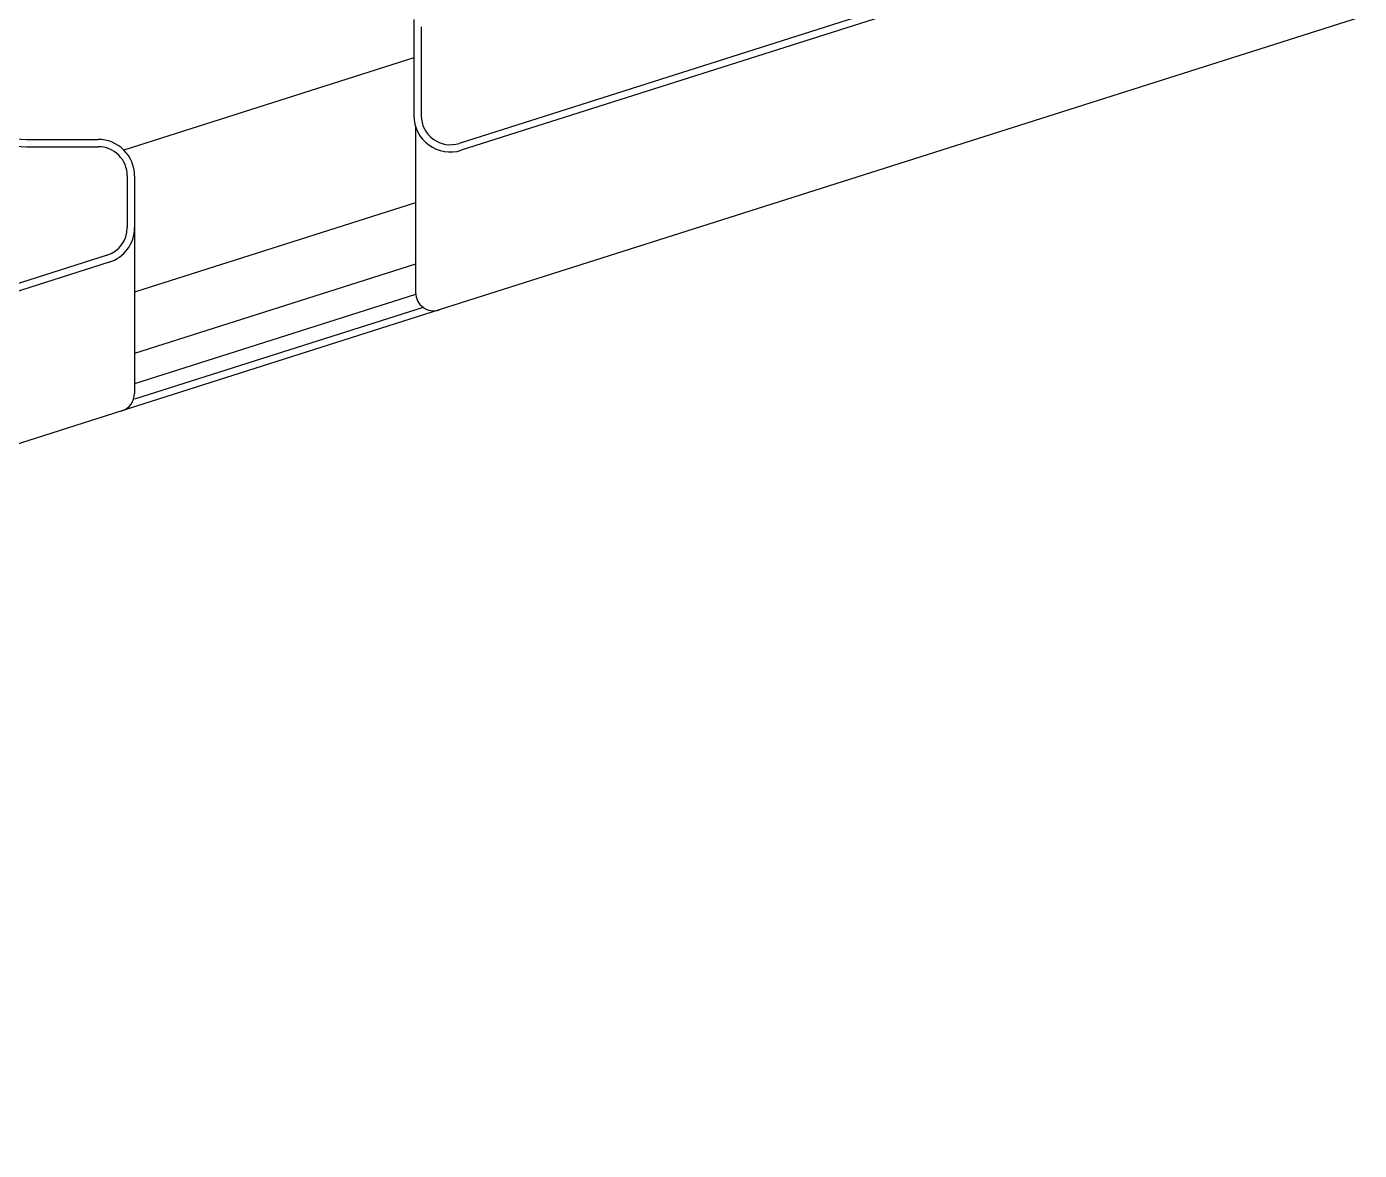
# Model space of a CAD drawing. Header units: metres. Extents: x -28 to 260, y 30 to 125.
# Drawn here: x 3.6 to 21.92, y 48.06 to 63.51 of the extents above; entities that cross this region are included whole.
import ezdxf

# ---------------------------------------------------------------- set-up
doc = ezdxf.new("R2010")
doc.units = ezdxf.units.M
doc.header["$LTSCALE"] = 0.01
doc.header["$MEASUREMENT"] = 0
for name, color, linetype in [('0.1', 2, 'Continuous'), ('0.10', 2, 'Continuous'), ('0.18', 1, 'Continuous'), ('0.20', 7, 'Continuous'), ('F', 7, 'Continuous')]:
    doc.layers.add(name, color=color, linetype=linetype)

msp = doc.modelspace()

# ---------------------------------------------------------------- linework, layer by layer
at = {"layer": '0.1'}
for p, q in [((19.475, 65.058), (9.544, 61.902)), ((9.023, 63.506), (9.023, 62.283)), ((3.598, 61.856), (4.581, 61.856)), ((4.981, 61.456), (4.981, 60.744)), ((4.703, 60.363), (-1.078, 58.525))]:
    msp.add_line(p, q, dxfattribs=at)
for centre, radius, start, end in [((3.598, 63.456), 1.6, 180, 270), ((9.423, 62.283), 0.4, 179.9967, 287.634), ((4.581, 61.456), 0.4, 359.9967, 90), ((4.581, 60.744), 0.4, 287.634, 359.9967)]:
    msp.add_arc(centre, radius, start, end, dxfattribs=at)
at = {"layer": '0.10'}
for p, q in [((8.923, 63.077), (4.935, 61.81)), ((8.946, 61.082), (5.081, 59.854)), ((8.946, 60.243), (5.081, 59.014)), ((8.946, 59.823), (5.081, 58.594)), ((9.272, 59.612), (4.907, 58.224)), ((9.051, 59.646), (5.081, 58.385))]:
    msp.add_line(p, q, dxfattribs=at)
at = {"layer": '0.18'}
for p, q in [((19.923, 65.096), (9.574, 61.806)), ((8.923, 63.606), (8.923, 62.283)), ((3.598, 61.956), (4.581, 61.956)), ((5.081, 61.456), (5.081, 60.744)), ((4.733, 60.267), (-1.048, 58.43))]:
    msp.add_line(p, q, dxfattribs=at)
for centre, radius, start, end in [((3.598, 63.456), 1.5, 180, 270), ((9.423, 62.283), 0.5, 179.9967, 287.634), ((4.581, 61.456), 0.5, 359.9967, 90), ((4.581, 60.744), 0.5, 287.634, 359.9967)]:
    msp.add_arc(centre, radius, start, end, dxfattribs=at)
at = {"layer": '0.20'}
for p, q in [((8.946, 62.131), (8.946, 59.85)), ((5.081, 60.744), (5.081, 58.463))]:
    msp.add_line(p, q, dxfattribs=at)
for centre, start, end in [((9.196, 59.85), 180, 287.634), ((4.831, 58.463), 287.634, 0)]:
    msp.add_arc(centre, 0.25, start, end, dxfattribs=at)
at = {"layer": 'F'}
for p, q in [((21.923, 63.633), (9.272, 59.612)), ((4.907, 58.224), (-27.077, 48.057))]:
    msp.add_line(p, q, dxfattribs=at)

doc.saveas('drawing.dxf')
